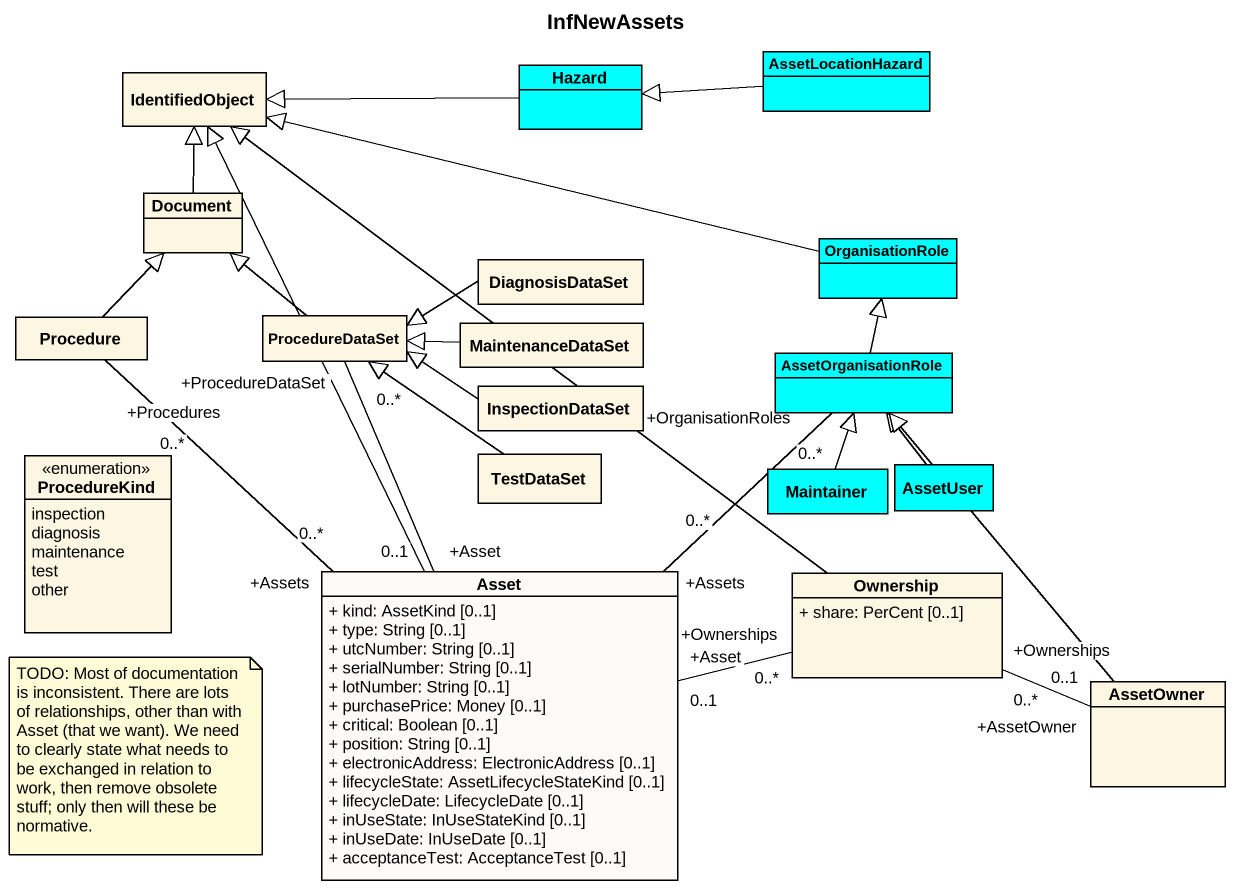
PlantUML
@startuml
title InfNewAssets
hide circle
hide empty members
skinparam classAttributeIconSize 0
class IdentifiedObject
class Hazard #00FFFF
class AssetLocationHazard #00FFFF
class Document
class DiagnosisDataSet
class OrganisationRole #00FFFF
class Procedure
class ProcedureDataSet
class MaintenanceDataSet
class InspectionDataSet
class AssetOrganisationRole #00FFFF
enum ProcedureKind {
  inspection
  diagnosis
  maintenance
  test
  other
}
class TestDataSet
class Maintainer #00FFFF
class AssetUser #00FFFF
class Asset #FEFAF7 {
  + kind: AssetKind [0..1]
  + type: String [0..1]
  + utcNumber: String [0..1]
  + serialNumber: String [0..1]
  + lotNumber: String [0..1]
  + purchasePrice: Money [0..1]
  + critical: Boolean [0..1]
  + position: String [0..1]
  + electronicAddress: ElectronicAddress [0..1]
  + lifecycleState: AssetLifecycleStateKind [0..1]
  + lifecycleDate: LifecycleDate [0..1]
  + inUseState: InUseStateKind [0..1]
  + inUseDate: InUseDate [0..1]
  + acceptanceTest: AcceptanceTest [0..1]
}
class Ownership {
  + share: PerCent [0..1]
}
class AssetOwner
Hazard -left-|> IdentifiedObject
AssetLocationHazard -left-|> Hazard
Document -up-|> IdentifiedObject
DiagnosisDataSet -left-|> ProcedureDataSet
OrganisationRole -left-|> IdentifiedObject
Procedure -up-|> Document
Procedure "+Procedures\n0..*" -- "+Assets\n0..*" Asset
ProcedureDataSet -up-|> Document
ProcedureDataSet "+ProcedureDataSet\n0..*" -- "+Asset\n0..1" Asset
MaintenanceDataSet -left-|> ProcedureDataSet
InspectionDataSet -left-|> ProcedureDataSet
AssetOrganisationRole -up-|> OrganisationRole
TestDataSet -up-|> ProcedureDataSet
Maintainer -up-|> AssetOrganisationRole
AssetUser -up-|> AssetOrganisationRole
Asset -up-|> IdentifiedObject
Asset "+Assets\n0..*" -up- "+OrganisationRoles\n0..*" AssetOrganisationRole
Ownership -up-|> IdentifiedObject
Ownership "+Ownerships\n0..*" -left- "+Asset\n0..1" Asset
Ownership "+Ownerships\n0..*" -right- "+AssetOwner\n0..1" AssetOwner
AssetOwner -up-|> AssetOrganisationRole
note as N1
  TODO: Most of documentation is inconsistent. There are lots of relationships, other than with Asset (that we want). We need to clearly state what needs to be exchanged in relation to work, then remove obsolete stuff; only then will these be normative.
end note
@enduml
